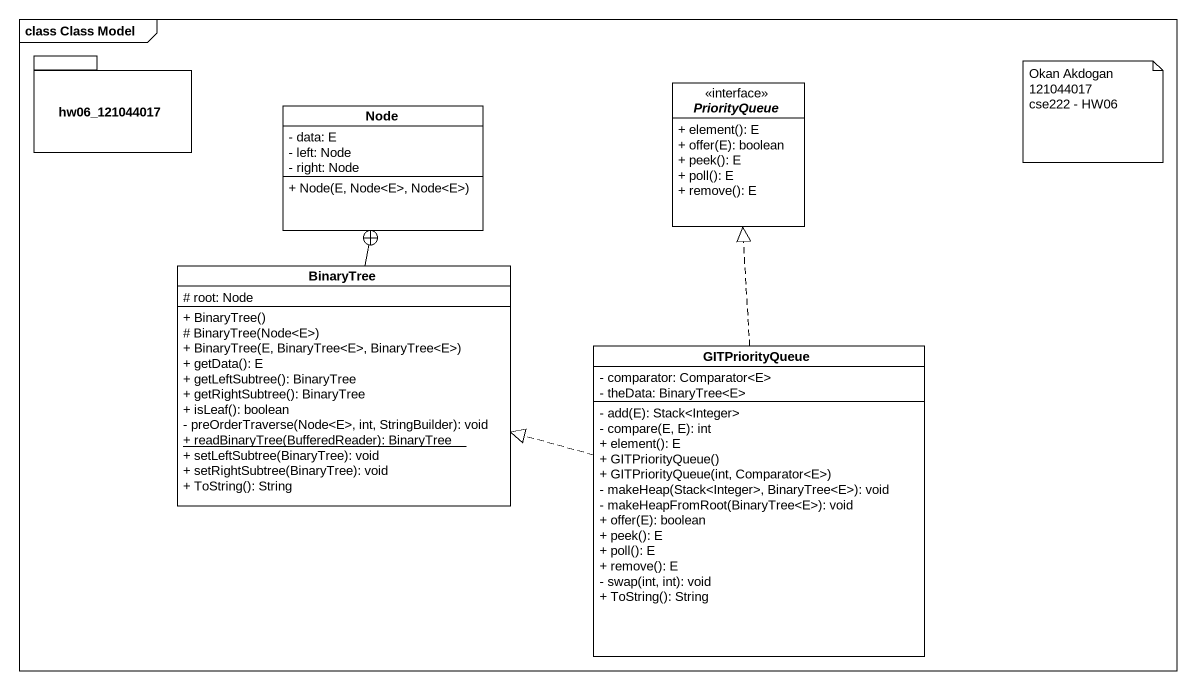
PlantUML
@startuml
mainframe class Class Model
hide circle
hide empty members
skinparam classAttributeIconSize 0
package hw06_121044017 {
}
class "Node" as Node_ {
  - data: E
  - left: Node
  - right: Node
  + Node(E, Node<E>, Node<E>)
}
interface PriorityQueue <<interface>> {
  + element(): E
  + offer(E): boolean
  + peek(): E
  + poll(): E
  + remove(): E
}
class BinaryTree {
  # root: Node
  + BinaryTree()
  # BinaryTree(Node<E>)
  + BinaryTree(E, BinaryTree<E>, BinaryTree<E>)
  + getData(): E
  + getLeftSubtree(): BinaryTree
  + getRightSubtree(): BinaryTree
  + isLeaf(): boolean
  - preOrderTraverse(Node<E>, int, StringBuilder): void
  {static} + readBinaryTree(BufferedReader): BinaryTree
  + setLeftSubtree(BinaryTree): void
  + setRightSubtree(BinaryTree): void
  + ToString(): String
}
class GITPriorityQueue {
  - comparator: Comparator<E>
  - theData: BinaryTree<E>
  - add(E): Stack<Integer>
  - compare(E, E): int
  + element(): E
  + GITPriorityQueue()
  + GITPriorityQueue(int, Comparator<E>)
  - makeHeap(Stack<Integer>, BinaryTree<E>): void
  - makeHeapFromRoot(BinaryTree<E>): void
  + offer(E): boolean
  + peek(): E
  + poll(): E
  + remove(): E
  - swap(int, int): void
  + ToString(): String
}
BinaryTree -up-+ Node_
GITPriorityQueue .up.|> PriorityQueue
GITPriorityQueue .left.|> BinaryTree
note as N1
  Okan Akdogan
  121044017
  cse222 - HW06
end note
@enduml
